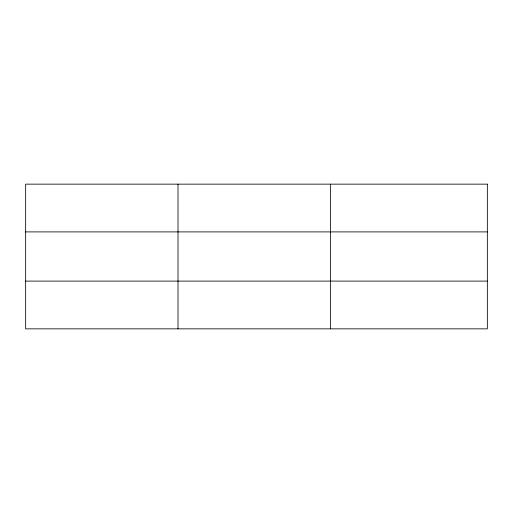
<?xml version="1.0" encoding="UTF-8"?>
<svg xmlns="http://www.w3.org/2000/svg" width="513" height="513" viewBox="0 0 513 513"><rect width="100%" height="100%" fill="white"/><g stroke="black" fill="none" stroke-linecap="round" stroke-linejoin="round"><path stroke-width="0.77" d="M178.011 184.148L178.011 328.852M330.372 184.148L330.372 328.852M25.65 231.902L487.35 231.902M25.65 281.098L487.35 281.098M487.35 184.148L487.35 328.852L25.65 328.852L25.65 184.148L487.35 184.148"/></g></svg>
